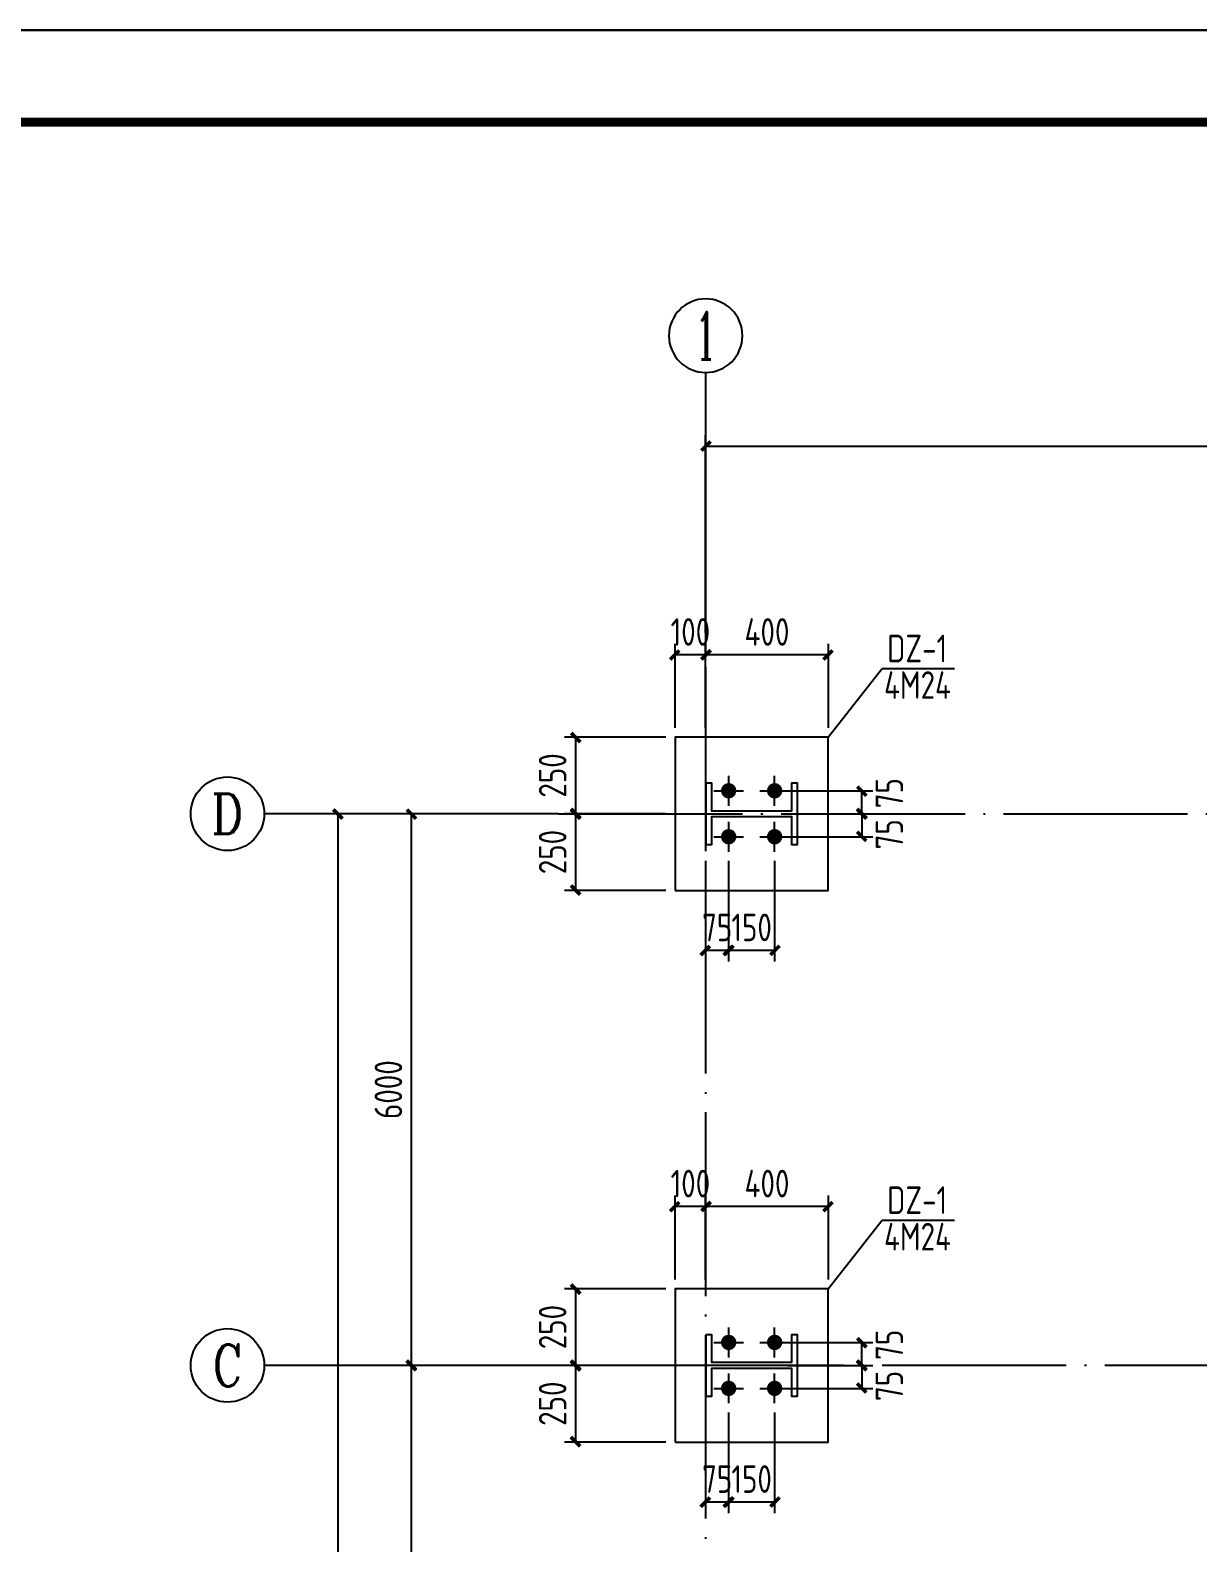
# Model space of a CAD drawing. Header units: millimetres. Extents: x 865974 to 875117, y 41124 to 44891.
# Drawn here: x 868229.3 to 868356.3, y 41553.1 to 41717.6 of the extents above; entities that cross this region are included whole.
import ezdxf
from ezdxf.enums import TextEntityAlignment as Align

# ---------------------------------------------------------------- set-up
doc = ezdxf.new("R2010")
doc.units = ezdxf.units.MM
doc.header["$LTSCALE"] = 1000
doc.header["$MEASUREMENT"] = 0
doc.linetypes.add('DOTE', pattern=[2.42, 2, -0.2, 0.02, -0.2])
for name, color, linetype in [('AXIS', 3, 'Continuous'), ('AXIS_TEXT', 7, 'Continuous'), ('DIM', 7, 'Continuous'), ('DOTE', 1, 'DOTE'), ('M_Prof', 2, 'Continuous'), ('柱集中标注', 2, 'Continuous'), ('标注', 7, 'Continuous'), ('檩条', 34, 'Continuous')]:
    doc.layers.add(name, color=color, linetype=linetype)
doc.styles.add('_TCH_AXIS', font='COMPLEX', dxfattribs={"bigfont": 'GBCBIG'})
doc.styles.add('COMPLEX', font='COMPLEX')
doc.styles.add('GBHZ', font='gbenor.shx', dxfattribs={"width": 0.9, "bigfont": 'gbcbig.shx'})
doc.dimstyles.new('Y100', dxfattribs={"dimscale": 0, "dimtxt": 3, "dimasz": 0.01, "dimexe": 1.2, "dimexo": 2, "dimgap": 1, "dimtad": 1, "dimdec": 0, "dimlfac": 100, "dimzin": 0, "dimdsep": 46, "dimtxsty": 'GBHZ', "dimblk": 'DX', "dimcen": 0.09, "dimdle": 1, "dimclrd": 7, "dimclre": 7, "dimclrt": 7, "dimadec": 0, "dimazin": 0, "dimtfac": 1, "dimtdec": 0, "dimtix": 1, "dimtmove": 2, "dimatfit": 3, "dimldrblk": 'DX', "dimfxl": 0, "dimtolj": 1, "dimtzin": 0, "dimarcsym": 0})
doc.dimstyles.new('Y30', dxfattribs={"dimscale": 0, "dimtxt": 3, "dimasz": 0.01, "dimexe": 1.2, "dimexo": 1, "dimgap": 1, "dimtad": 1, "dimdec": 0, "dimlfac": 30, "dimzin": 0, "dimdsep": 46, "dimtxsty": 'GBHZ', "dimblk1": 'DX', "dimblk2": 'DX', "dimsah": 1, "dimcen": 0.09, "dimdle": 1, "dimadec": 0, "dimazin": 0, "dimtfac": 1, "dimtdec": 0, "dimtix": 1, "dimtmove": 2, "dimatfit": 3, "dimldrblk": 'DX', "dimfxl": 0, "dimtolj": 1, "dimtzin": 0, "dimarcsym": 0})

# ---------------------------------------------------------------- blocks, each defined once
blk = doc.blocks.new('_AXISO')
blk.add_circle((0, 0), 0.5)
at = {"layer": 'AXIS_TEXT', "style": 'COMPLEX', "width": 1.041667}
blk.add_attdef('A', text='', height=0.56, dxfattribs=at).set_placement((-0.25, -0.28), (0.25, -0.28), align=Align.FIT)
blk = doc.blocks.new('DX')
at = {"color": 0, "linetype": 'ByBlock', "const_width": 40}
blk.add_lwpolyline([(-54, -51), (46, 49)], dxfattribs=at)
blk = doc.blocks.new('*D597')
at = {"layer": 'Defpoints', "color": 0, "transparency": 16777216}
for p in [(868270.78, 41572.38), (868286.78, 41572.38), (868286.78, 41512.38)]:
    blk.add_point(p, dxfattribs=at)
at = {"layer": '标注', "color": 7, "lineweight": -2, "transparency": 16777216}
for p, q in [((868284.78, 41572.38), (868269.58, 41572.38)), ((868270.78, 41512.39), (868270.78, 41572.37)), ((868284.78, 41512.38), (868269.58, 41512.38))]:
    blk.add_line(p, q, dxfattribs=at)
at = {"layer": '标注', "color": 7, "lineweight": -2, "transparency": 16777216, "xscale": 0.01, "yscale": 0.01, "zscale": 0.01}
for p, rotation in [((868270.78, 41572.38), 90), ((868270.78, 41512.38), 270)]:
    blk.add_blockref('DX', p, dxfattribs=dict(at, rotation=rotation))
at = {"layer": '标注', "color": 7, "transparency": 16777216, "insert": (868268.28, 41542.38), "char_height": 3, "attachment_point": 5, "rotation": 90, "style": 'GBHZ'}
blk.add_mtext('\\A1;6000', dxfattribs=at)
blk = doc.blocks.new('*D598')
at = {"layer": 'Defpoints', "color": 0, "transparency": 16777216}
for p in [(868270.78, 41632.38), (868286.78, 41632.38), (868286.78, 41572.38)]:
    blk.add_point(p, dxfattribs=at)
at = {"layer": '标注', "color": 7, "lineweight": -2, "transparency": 16777216}
for p, q in [((868284.78, 41632.38), (868269.58, 41632.38)), ((868270.78, 41572.39), (868270.78, 41632.37)), ((868284.78, 41572.38), (868269.58, 41572.38))]:
    blk.add_line(p, q, dxfattribs=at)
at = {"layer": '标注', "color": 7, "lineweight": -2, "transparency": 16777216, "xscale": 0.01, "yscale": 0.01, "zscale": 0.01}
for p, rotation in [((868270.78, 41632.38), 90), ((868270.78, 41572.38), 270)]:
    blk.add_blockref('DX', p, dxfattribs=dict(at, rotation=rotation))
at = {"layer": '标注', "color": 7, "transparency": 16777216, "insert": (868268.28, 41602.38), "char_height": 3, "attachment_point": 5, "rotation": 90, "style": 'GBHZ'}
blk.add_mtext('\\A1;6000', dxfattribs=at)
blk = doc.blocks.new('*D599')
at = {"layer": 'Defpoints', "color": 0, "transparency": 16777216}
for p in [(868286.78, 41632.38), (868262.78, 41452.38), (868286.78, 41452.38)]:
    blk.add_point(p, dxfattribs=at)
at = {"layer": '标注', "color": 7, "lineweight": -2, "transparency": 16777216}
for p, q in [((868284.78, 41632.38), (868261.58, 41632.38)), ((868262.78, 41632.37), (868262.78, 41452.39)), ((868284.78, 41452.38), (868261.58, 41452.38))]:
    blk.add_line(p, q, dxfattribs=at)
at = {"layer": '标注', "color": 7, "lineweight": -2, "transparency": 16777216, "xscale": 0.01, "yscale": 0.01, "zscale": 0.01}
for p, rotation in [((868262.78, 41632.38), 90), ((868262.78, 41452.38), 270)]:
    blk.add_blockref('DX', p, dxfattribs=dict(at, rotation=rotation))
at = {"layer": '标注', "color": 7, "transparency": 16777216, "insert": (868260.28, 41542.38), "char_height": 3, "attachment_point": 5, "rotation": 90, "style": 'GBHZ'}
blk.add_mtext('\\A1;18000', dxfattribs=at)
blk = doc.blocks.new('*D605')
at = {"layer": 'Defpoints', "color": 0, "transparency": 16777216}
for p in [(868422.78, 41672.38), (868302.78, 41650.05), (868422.78, 41650.05)]:
    blk.add_point(p, dxfattribs=at)
at = {"layer": '标注', "color": 7, "lineweight": -2, "transparency": 16777216}
for p, q in [((868302.78, 41652.05), (868302.78, 41673.58)), ((868302.79, 41672.38), (868422.77, 41672.38)), ((868422.78, 41652.05), (868422.78, 41673.58))]:
    blk.add_line(p, q, dxfattribs=at)
at = {"layer": '标注', "color": 7, "lineweight": -2, "transparency": 16777216, "xscale": 0.01, "yscale": 0.01, "zscale": 0.01, "rotation": 180}
blk.add_blockref('DX', (868302.78, 41672.38), dxfattribs=at)
at = {"layer": '标注', "color": 7, "lineweight": -2, "transparency": 16777216, "xscale": 0.01, "yscale": 0.01, "zscale": 0.01}
blk.add_blockref('DX', (868422.78, 41672.38), dxfattribs=at)
at = {"layer": '标注', "color": 7, "transparency": 16777216, "insert": (868362.78, 41674.88), "char_height": 3, "attachment_point": 5, "style": 'GBHZ'}
blk.add_mtext('\\A1;12000', dxfattribs=at)
blk = doc.blocks.new('*D663')
at = {"layer": 'Defpoints', "color": 0, "transparency": 16777216}
for p in [(868302.78, 41589.66), (868302.78, 41580.72), (868316.12, 41580.72)]:
    blk.add_point(p, dxfattribs=at)
at = {"layer": 'DIM', "color": 0, "lineweight": -2, "transparency": 16777216}
for p, q in [((868302.78, 41581.72), (868302.78, 41590.86)), ((868316.12, 41581.72), (868316.12, 41590.86)), ((868316.11, 41589.66), (868302.79, 41589.66))]:
    blk.add_line(p, q, dxfattribs=at)
at = {"layer": 'DIM', "color": 0, "lineweight": -2, "transparency": 16777216, "xscale": 0.01, "yscale": 0.01, "zscale": 0.01, "rotation": 180}
blk.add_blockref('DX', (868302.78, 41589.66), dxfattribs=at)
at = {"layer": 'DIM', "color": 0, "lineweight": -2, "transparency": 16777216, "xscale": 0.01, "yscale": 0.01, "zscale": 0.01}
blk.add_blockref('DX', (868316.12, 41589.66), dxfattribs=at)
at = {"layer": 'DIM', "color": 0, "transparency": 16777216, "insert": (868309.45, 41592.16), "char_height": 3, "attachment_point": 5, "style": 'GBHZ'}
blk.add_mtext('\\A1;400', dxfattribs=at)
blk = doc.blocks.new('*D664')
at = {"layer": 'Defpoints', "color": 0, "transparency": 16777216}
for p in [(868299.45, 41589.66), (868299.45, 41580.72), (868302.78, 41580.72)]:
    blk.add_point(p, dxfattribs=at)
at = {"layer": 'DIM', "color": 0, "lineweight": -2, "transparency": 16777216}
for p, q in [((868299.45, 41581.72), (868299.45, 41590.86)), ((868302.78, 41581.72), (868302.78, 41590.86)), ((868299.44, 41589.66), (868299.43, 41589.66)), ((868302.78, 41589.66), (868299.45, 41589.66)), ((868302.79, 41589.66), (868302.8, 41589.66))]:
    blk.add_line(p, q, dxfattribs=at)
at = {"layer": 'DIM', "color": 0, "lineweight": -2, "transparency": 16777216, "xscale": 0.01, "yscale": 0.01, "zscale": 0.01}
blk.add_blockref('DX', (868299.45, 41589.66), dxfattribs=at)
at = {"layer": 'DIM', "color": 0, "lineweight": -2, "transparency": 16777216, "xscale": 0.01, "yscale": 0.01, "zscale": 0.01, "rotation": 180}
blk.add_blockref('DX', (868302.78, 41589.66), dxfattribs=at)
at = {"layer": 'DIM', "color": 0, "transparency": 16777216, "insert": (868301.12, 41592.16), "char_height": 3, "attachment_point": 5, "style": 'GBHZ'}
blk.add_mtext('\\A1;100', dxfattribs=at)
blk = doc.blocks.new('*D665')
at = {"layer": 'Defpoints', "color": 0, "transparency": 16777216}
for p in [(868299.45, 41580.72), (868288.64, 41572.38), (868299.45, 41572.38)]:
    blk.add_point(p, dxfattribs=at)
at = {"layer": 'DIM', "color": 0, "lineweight": -2, "transparency": 16777216}
for p, q in [((868298.45, 41580.72), (868287.44, 41580.72)), ((868288.64, 41580.71), (868288.64, 41572.39)), ((868298.45, 41572.38), (868287.44, 41572.38))]:
    blk.add_line(p, q, dxfattribs=at)
at = {"layer": 'DIM', "color": 0, "lineweight": -2, "transparency": 16777216, "xscale": 0.01, "yscale": 0.01, "zscale": 0.01}
for p, rotation in [((868288.64, 41580.72), 90), ((868288.64, 41572.38), 270)]:
    blk.add_blockref('DX', p, dxfattribs=dict(at, rotation=rotation))
at = {"layer": 'DIM', "color": 0, "transparency": 16777216, "insert": (868286.14, 41576.55), "char_height": 3, "attachment_point": 5, "rotation": 90, "style": 'GBHZ'}
blk.add_mtext('\\A1;250', dxfattribs=at)
blk = doc.blocks.new('*D666')
at = {"layer": 'Defpoints', "color": 0, "transparency": 16777216}
for p in [(868299.45, 41572.38), (868288.64, 41564.05), (868299.45, 41564.05)]:
    blk.add_point(p, dxfattribs=at)
at = {"layer": 'DIM', "color": 0, "lineweight": -2, "transparency": 16777216}
for p, q in [((868298.45, 41572.38), (868287.44, 41572.38)), ((868288.64, 41572.37), (868288.64, 41564.06)), ((868298.45, 41564.05), (868287.44, 41564.05))]:
    blk.add_line(p, q, dxfattribs=at)
at = {"layer": 'DIM', "color": 0, "lineweight": -2, "transparency": 16777216, "xscale": 0.01, "yscale": 0.01, "zscale": 0.01}
for p, rotation in [((868288.64, 41572.38), 90), ((868288.64, 41564.05), 270)]:
    blk.add_blockref('DX', p, dxfattribs=dict(at, rotation=rotation))
at = {"layer": 'DIM', "color": 0, "transparency": 16777216, "insert": (868286.14, 41568.22), "char_height": 3, "attachment_point": 5, "rotation": 90, "style": 'GBHZ'}
blk.add_mtext('\\A1;250', dxfattribs=at)
blk = doc.blocks.new('*D667')
at = {"layer": 'Defpoints', "color": 0, "transparency": 16777216}
for p in [(868310.72, 41574.88), (868319.76, 41574.88), (868310.72, 41572.38)]:
    blk.add_point(p, dxfattribs=at)
at = {"layer": 'DIM', "color": 0, "lineweight": -2, "transparency": 16777216}
for p, q in [((868311.72, 41574.88), (868320.96, 41574.88)), ((868319.76, 41572.39), (868319.76, 41574.87)), ((868311.72, 41572.38), (868320.96, 41572.38))]:
    blk.add_line(p, q, dxfattribs=at)
at = {"layer": 'DIM', "color": 0, "lineweight": -2, "transparency": 16777216, "xscale": 0.01, "yscale": 0.01, "zscale": 0.01}
for p, rotation in [((868319.76, 41574.88), 90), ((868319.76, 41572.38), 270)]:
    blk.add_blockref('DX', p, dxfattribs=dict(at, rotation=rotation))
at = {"layer": 'DIM', "color": 0, "transparency": 16777216, "insert": (868322.75, 41574.62), "char_height": 3, "attachment_point": 5, "rotation": 90, "style": 'GBHZ'}
blk.add_mtext('\\A1;75', dxfattribs=at)
blk = doc.blocks.new('*D668')
at = {"layer": 'Defpoints', "color": 0, "transparency": 16777216}
for p in [(868310.72, 41572.38), (868310.72, 41569.88), (868319.76, 41569.88)]:
    blk.add_point(p, dxfattribs=at)
at = {"layer": 'DIM', "color": 0, "lineweight": -2, "transparency": 16777216}
for p, q in [((868311.72, 41572.38), (868320.96, 41572.38)), ((868319.76, 41572.37), (868319.76, 41569.89)), ((868311.72, 41569.88), (868320.96, 41569.88))]:
    blk.add_line(p, q, dxfattribs=at)
at = {"layer": 'DIM', "color": 0, "lineweight": -2, "transparency": 16777216, "xscale": 0.01, "yscale": 0.01, "zscale": 0.01}
for p, rotation in [((868319.76, 41572.38), 90), ((868319.76, 41569.88), 270)]:
    blk.add_blockref('DX', p, dxfattribs=dict(at, rotation=rotation))
at = {"layer": 'DIM', "color": 0, "transparency": 16777216, "insert": (868322.75, 41570.15), "char_height": 3, "attachment_point": 5, "rotation": 90, "style": 'GBHZ'}
blk.add_mtext('\\A1;75', dxfattribs=at)
blk = doc.blocks.new('*D669')
at = {"layer": 'Defpoints', "color": 0, "transparency": 16777216}
for p in [(868305.28, 41568.26), (868310.28, 41568.26), (868305.28, 41557.52)]:
    blk.add_point(p, dxfattribs=at)
at = {"layer": '标注', "color": 0, "lineweight": -2, "transparency": 16777216}
for p, q in [((868305.28, 41567.26), (868305.28, 41556.32)), ((868310.28, 41567.26), (868310.28, 41556.32)), ((868305.27, 41557.52), (868305.26, 41557.52)), ((868310.28, 41557.52), (868305.28, 41557.52)), ((868310.29, 41557.52), (868310.3, 41557.52))]:
    blk.add_line(p, q, dxfattribs=at)
at = {"layer": '标注', "color": 0, "lineweight": -2, "transparency": 16777216, "xscale": 0.01, "yscale": 0.01, "zscale": 0.01}
blk.add_blockref('DX', (868305.28, 41557.52), dxfattribs=at)
at = {"layer": '标注', "color": 0, "lineweight": -2, "transparency": 16777216, "xscale": 0.01, "yscale": 0.01, "zscale": 0.01, "rotation": 180}
blk.add_blockref('DX', (868310.28, 41557.52), dxfattribs=at)
at = {"layer": '标注', "color": 0, "transparency": 16777216, "insert": (868307.78, 41560.02), "char_height": 3, "attachment_point": 5, "style": 'GBHZ'}
blk.add_mtext('\\A1;150', dxfattribs=at)
blk = doc.blocks.new('*D670')
at = {"layer": 'Defpoints', "color": 0, "transparency": 16777216}
for p in [(868302.78, 41568.26), (868305.28, 41568.26), (868302.78, 41557.52)]:
    blk.add_point(p, dxfattribs=at)
at = {"layer": '标注', "color": 0, "lineweight": -2, "transparency": 16777216}
for p, q in [((868302.78, 41567.26), (868302.78, 41556.32)), ((868305.28, 41567.26), (868305.28, 41556.32)), ((868302.77, 41557.52), (868302.76, 41557.52)), ((868305.28, 41557.52), (868302.78, 41557.52)), ((868305.29, 41557.52), (868305.3, 41557.52))]:
    blk.add_line(p, q, dxfattribs=at)
at = {"layer": '标注', "color": 0, "lineweight": -2, "transparency": 16777216, "xscale": 0.01, "yscale": 0.01, "zscale": 0.01}
blk.add_blockref('DX', (868302.78, 41557.52), dxfattribs=at)
at = {"layer": '标注', "color": 0, "lineweight": -2, "transparency": 16777216, "xscale": 0.01, "yscale": 0.01, "zscale": 0.01, "rotation": 180}
blk.add_blockref('DX', (868305.28, 41557.52), dxfattribs=at)
at = {"layer": '标注', "color": 0, "transparency": 16777216, "insert": (868304.03, 41560.02), "char_height": 3, "attachment_point": 5, "style": 'GBHZ'}
blk.add_mtext('\\A1;75', dxfattribs=at)
blk = doc.blocks.new('*D679')
at = {"layer": 'Defpoints', "color": 0, "transparency": 16777216}
for p in [(868302.78, 41649.66), (868302.78, 41640.72), (868316.12, 41640.72)]:
    blk.add_point(p, dxfattribs=at)
at = {"layer": 'DIM', "color": 0, "lineweight": -2, "transparency": 16777216}
for p, q in [((868302.78, 41641.72), (868302.78, 41650.86)), ((868316.12, 41641.72), (868316.12, 41650.86)), ((868316.11, 41649.66), (868302.79, 41649.66))]:
    blk.add_line(p, q, dxfattribs=at)
at = {"layer": 'DIM', "color": 0, "lineweight": -2, "transparency": 16777216, "xscale": 0.01, "yscale": 0.01, "zscale": 0.01, "rotation": 180}
blk.add_blockref('DX', (868302.78, 41649.66), dxfattribs=at)
at = {"layer": 'DIM', "color": 0, "lineweight": -2, "transparency": 16777216, "xscale": 0.01, "yscale": 0.01, "zscale": 0.01}
blk.add_blockref('DX', (868316.12, 41649.66), dxfattribs=at)
at = {"layer": 'DIM', "color": 0, "transparency": 16777216, "insert": (868309.45, 41652.16), "char_height": 3, "attachment_point": 5, "style": 'GBHZ'}
blk.add_mtext('\\A1;400', dxfattribs=at)
blk = doc.blocks.new('*D680')
at = {"layer": 'Defpoints', "color": 0, "transparency": 16777216}
for p in [(868299.45, 41649.66), (868299.45, 41640.72), (868302.78, 41640.72)]:
    blk.add_point(p, dxfattribs=at)
at = {"layer": 'DIM', "color": 0, "lineweight": -2, "transparency": 16777216}
for p, q in [((868299.45, 41641.72), (868299.45, 41650.86)), ((868302.78, 41641.72), (868302.78, 41650.86)), ((868299.44, 41649.66), (868299.43, 41649.66)), ((868302.78, 41649.66), (868299.45, 41649.66)), ((868302.79, 41649.66), (868302.8, 41649.66))]:
    blk.add_line(p, q, dxfattribs=at)
at = {"layer": 'DIM', "color": 0, "lineweight": -2, "transparency": 16777216, "xscale": 0.01, "yscale": 0.01, "zscale": 0.01}
blk.add_blockref('DX', (868299.45, 41649.66), dxfattribs=at)
at = {"layer": 'DIM', "color": 0, "lineweight": -2, "transparency": 16777216, "xscale": 0.01, "yscale": 0.01, "zscale": 0.01, "rotation": 180}
blk.add_blockref('DX', (868302.78, 41649.66), dxfattribs=at)
at = {"layer": 'DIM', "color": 0, "transparency": 16777216, "insert": (868301.12, 41652.16), "char_height": 3, "attachment_point": 5, "style": 'GBHZ'}
blk.add_mtext('\\A1;100', dxfattribs=at)
blk = doc.blocks.new('*D681')
at = {"layer": 'Defpoints', "color": 0, "transparency": 16777216}
for p in [(868299.45, 41640.72), (868288.64, 41632.38), (868299.45, 41632.38)]:
    blk.add_point(p, dxfattribs=at)
at = {"layer": 'DIM', "color": 0, "lineweight": -2, "transparency": 16777216}
for p, q in [((868298.45, 41640.72), (868287.44, 41640.72)), ((868288.64, 41640.71), (868288.64, 41632.39)), ((868298.45, 41632.38), (868287.44, 41632.38))]:
    blk.add_line(p, q, dxfattribs=at)
at = {"layer": 'DIM', "color": 0, "lineweight": -2, "transparency": 16777216, "xscale": 0.01, "yscale": 0.01, "zscale": 0.01}
for p, rotation in [((868288.64, 41640.72), 90), ((868288.64, 41632.38), 270)]:
    blk.add_blockref('DX', p, dxfattribs=dict(at, rotation=rotation))
at = {"layer": 'DIM', "color": 0, "transparency": 16777216, "insert": (868286.14, 41636.55), "char_height": 3, "attachment_point": 5, "rotation": 90, "style": 'GBHZ'}
blk.add_mtext('\\A1;250', dxfattribs=at)
blk = doc.blocks.new('*D682')
at = {"layer": 'Defpoints', "color": 0, "transparency": 16777216}
for p in [(868299.45, 41632.38), (868288.64, 41624.05), (868299.45, 41624.05)]:
    blk.add_point(p, dxfattribs=at)
at = {"layer": 'DIM', "color": 0, "lineweight": -2, "transparency": 16777216}
for p, q in [((868298.45, 41632.38), (868287.44, 41632.38)), ((868288.64, 41632.37), (868288.64, 41624.06)), ((868298.45, 41624.05), (868287.44, 41624.05))]:
    blk.add_line(p, q, dxfattribs=at)
at = {"layer": 'DIM', "color": 0, "lineweight": -2, "transparency": 16777216, "xscale": 0.01, "yscale": 0.01, "zscale": 0.01}
for p, rotation in [((868288.64, 41632.38), 90), ((868288.64, 41624.05), 270)]:
    blk.add_blockref('DX', p, dxfattribs=dict(at, rotation=rotation))
at = {"layer": 'DIM', "color": 0, "transparency": 16777216, "insert": (868286.14, 41628.22), "char_height": 3, "attachment_point": 5, "rotation": 90, "style": 'GBHZ'}
blk.add_mtext('\\A1;250', dxfattribs=at)
blk = doc.blocks.new('*D683')
at = {"layer": 'Defpoints', "color": 0, "transparency": 16777216}
for p in [(868310.72, 41634.88), (868319.76, 41634.88), (868310.72, 41632.38)]:
    blk.add_point(p, dxfattribs=at)
at = {"layer": 'DIM', "color": 0, "lineweight": -2, "transparency": 16777216}
for p, q in [((868311.72, 41634.88), (868320.96, 41634.88)), ((868319.76, 41632.39), (868319.76, 41634.87)), ((868311.72, 41632.38), (868320.96, 41632.38))]:
    blk.add_line(p, q, dxfattribs=at)
at = {"layer": 'DIM', "color": 0, "lineweight": -2, "transparency": 16777216, "xscale": 0.01, "yscale": 0.01, "zscale": 0.01}
for p, rotation in [((868319.76, 41634.88), 90), ((868319.76, 41632.38), 270)]:
    blk.add_blockref('DX', p, dxfattribs=dict(at, rotation=rotation))
at = {"layer": 'DIM', "color": 0, "transparency": 16777216, "insert": (868322.75, 41634.62), "char_height": 3, "attachment_point": 5, "rotation": 90, "style": 'GBHZ'}
blk.add_mtext('\\A1;75', dxfattribs=at)
blk = doc.blocks.new('*D684')
at = {"layer": 'Defpoints', "color": 0, "transparency": 16777216}
for p in [(868310.72, 41632.38), (868310.72, 41629.88), (868319.76, 41629.88)]:
    blk.add_point(p, dxfattribs=at)
at = {"layer": 'DIM', "color": 0, "lineweight": -2, "transparency": 16777216}
for p, q in [((868311.72, 41632.38), (868320.96, 41632.38)), ((868319.76, 41632.37), (868319.76, 41629.89)), ((868311.72, 41629.88), (868320.96, 41629.88))]:
    blk.add_line(p, q, dxfattribs=at)
at = {"layer": 'DIM', "color": 0, "lineweight": -2, "transparency": 16777216, "xscale": 0.01, "yscale": 0.01, "zscale": 0.01}
for p, rotation in [((868319.76, 41632.38), 90), ((868319.76, 41629.88), 270)]:
    blk.add_blockref('DX', p, dxfattribs=dict(at, rotation=rotation))
at = {"layer": 'DIM', "color": 0, "transparency": 16777216, "insert": (868322.75, 41630.15), "char_height": 3, "attachment_point": 5, "rotation": 90, "style": 'GBHZ'}
blk.add_mtext('\\A1;75', dxfattribs=at)
blk = doc.blocks.new('*D685')
at = {"layer": 'Defpoints', "color": 0, "transparency": 16777216}
for p in [(868305.28, 41628.26), (868310.28, 41628.26), (868305.28, 41617.52)]:
    blk.add_point(p, dxfattribs=at)
at = {"layer": '标注', "color": 0, "lineweight": -2, "transparency": 16777216}
for p, q in [((868305.28, 41627.26), (868305.28, 41616.32)), ((868310.28, 41627.26), (868310.28, 41616.32)), ((868305.27, 41617.52), (868305.26, 41617.52)), ((868310.28, 41617.52), (868305.28, 41617.52)), ((868310.29, 41617.52), (868310.3, 41617.52))]:
    blk.add_line(p, q, dxfattribs=at)
at = {"layer": '标注', "color": 0, "lineweight": -2, "transparency": 16777216, "xscale": 0.01, "yscale": 0.01, "zscale": 0.01}
blk.add_blockref('DX', (868305.28, 41617.52), dxfattribs=at)
at = {"layer": '标注', "color": 0, "lineweight": -2, "transparency": 16777216, "xscale": 0.01, "yscale": 0.01, "zscale": 0.01, "rotation": 180}
blk.add_blockref('DX', (868310.28, 41617.52), dxfattribs=at)
at = {"layer": '标注', "color": 0, "transparency": 16777216, "insert": (868307.78, 41620.02), "char_height": 3, "attachment_point": 5, "style": 'GBHZ'}
blk.add_mtext('\\A1;150', dxfattribs=at)
blk = doc.blocks.new('*D686')
at = {"layer": 'Defpoints', "color": 0, "transparency": 16777216}
for p in [(868302.78, 41628.26), (868305.28, 41628.26), (868302.78, 41617.52)]:
    blk.add_point(p, dxfattribs=at)
at = {"layer": '标注', "color": 0, "lineweight": -2, "transparency": 16777216}
for p, q in [((868302.78, 41627.26), (868302.78, 41616.32)), ((868305.28, 41627.26), (868305.28, 41616.32)), ((868302.77, 41617.52), (868302.76, 41617.52)), ((868305.28, 41617.52), (868302.78, 41617.52)), ((868305.29, 41617.52), (868305.3, 41617.52))]:
    blk.add_line(p, q, dxfattribs=at)
at = {"layer": '标注', "color": 0, "lineweight": -2, "transparency": 16777216, "xscale": 0.01, "yscale": 0.01, "zscale": 0.01}
blk.add_blockref('DX', (868302.78, 41617.52), dxfattribs=at)
at = {"layer": '标注', "color": 0, "lineweight": -2, "transparency": 16777216, "xscale": 0.01, "yscale": 0.01, "zscale": 0.01, "rotation": 180}
blk.add_blockref('DX', (868305.28, 41617.52), dxfattribs=at)
at = {"layer": '标注', "color": 0, "transparency": 16777216, "insert": (868304.03, 41620.02), "char_height": 3, "attachment_point": 5, "style": 'GBHZ'}
blk.add_mtext('\\A1;75', dxfattribs=at)

msp = doc.modelspace()

# ---------------------------------------------------------------- linework, layer by layer
at = {"color": 0}
for p, q in [((868675.584, 41717.604), (867834.584, 41717.604)), ((867834.584, 41717.604), (868675.584, 41717.604))]:
    msp.add_line(p, q, dxfattribs=at)
for p, q in [((868305.282, 41633.259), (868305.282, 41636.509)), ((868310.282, 41633.259), (868310.282, 41636.509)), ((868303.657, 41634.884), (868306.907, 41634.884)), ((868308.657, 41634.884), (868311.907, 41634.884)), ((868305.282, 41628.259), (868305.282, 41631.509)), ((868310.282, 41628.259), (868310.282, 41631.509)), ((868303.657, 41629.884), (868306.907, 41629.884)), ((868308.657, 41629.884), (868311.907, 41629.884)), ((868305.282, 41573.259), (868305.282, 41576.509)), ((868310.282, 41573.259), (868310.282, 41576.509)), ((868303.657, 41574.884), (868306.907, 41574.884)), ((868308.657, 41574.884), (868311.907, 41574.884)), ((868305.282, 41568.259), (868305.282, 41571.509)), ((868310.282, 41568.259), (868310.282, 41571.509)), ((868303.657, 41569.884), (868306.907, 41569.884)), ((868308.657, 41569.884), (868311.907, 41569.884))]:
    msp.add_line(p, q)
at = {"color": 0, "const_width": 1}
msp.add_lwpolyline([(868665.584, 41133.604), (867859.584, 41133.604), (867859.584, 41707.604), (868665.584, 41707.604)], close=True, dxfattribs=at)
for points in [[(868299.449, 41624.05), (868316.116, 41624.05), (868316.116, 41640.717), (868299.449, 41640.717)], [(868299.449, 41564.05), (868316.116, 41564.05), (868316.116, 41580.717), (868299.449, 41580.717)]]:
    msp.add_lwpolyline(points, close=True)
at = {"layer": 'AXIS', "color": 0}
for p, q in [((868302.782, 41650.05), (868302.782, 41680.384)), ((868286.782, 41632.384), (868254.782, 41632.384)), ((868286.782, 41572.384), (868254.782, 41572.384))]:
    msp.add_line(p, q, dxfattribs=at)
at = {"layer": 'DIM', "const_width": 0.833}
for points in [[(868305.282, 41635.3, 1), (868305.282, 41634.467, 1)], [(868310.282, 41635.3, 1), (868310.282, 41634.467, 1)], [(868305.282, 41630.3, 1), (868305.282, 41629.467, 1)], [(868310.282, 41630.3, 1), (868310.282, 41629.467, 1)], [(868305.282, 41575.3, 1), (868305.282, 41574.467, 1)], [(868310.282, 41575.3, 1), (868310.282, 41574.467, 1)], [(868305.282, 41570.3, 1), (868305.282, 41569.467, 1)], [(868310.282, 41570.3, 1), (868310.282, 41569.467, 1)]]:
    msp.add_lwpolyline(points, format="xyb", close=True, dxfattribs=at)
at = {"layer": 'DOTE', "linetype": 'DOTE', "ltscale": 0.01}
for p, q in [((868302.782, 41434.717), (868302.782, 41650.05)), ((868286.782, 41632.384), (868438.782, 41632.384)), ((868438.782, 41572.384), (868286.782, 41572.384))]:
    msp.add_line(p, q, dxfattribs=at)
at = {"layer": 'M_Prof'}
for points in [[(868302.782, 41635.717), (868302.782, 41629.05), (868303.449, 41629.05), (868303.449, 41632.084), (868312.116, 41632.084), (868312.116, 41629.05), (868312.782, 41629.05), (868312.782, 41635.717), (868312.116, 41635.717), (868312.116, 41632.684), (868303.449, 41632.684), (868303.449, 41635.717)], [(868302.782, 41575.717), (868302.782, 41569.05), (868303.449, 41569.05), (868303.449, 41572.084), (868312.116, 41572.084), (868312.116, 41569.05), (868312.782, 41569.05), (868312.782, 41575.717), (868312.116, 41575.717), (868312.116, 41572.684), (868303.449, 41572.684), (868303.449, 41575.717)]]:
    msp.add_lwpolyline(points, close=True, dxfattribs=at)
at = {"layer": '檩条'}
for p, q in [((868316.116, 41640.717), (868321.939, 41648.136)), ((868329.836, 41648.136), (868321.939, 41648.136)), ((868316.116, 41580.717), (868321.939, 41588.136)), ((868329.836, 41588.136), (868321.939, 41588.136))]:
    msp.add_line(p, q, dxfattribs=at)

# ---------------------------------------------------------------- block references
at = {"layer": 'AXIS', "color": 0}
ref = msp.add_blockref('_AXISO', (868302.782, 41684.384), dxfattribs=dict(at, xscale=-8, yscale=8, zscale=8, rotation=180))
ref.add_attrib('A', '1', dxfattribs={"layer": 'AXIS_TEXT', "color": 0, "height": 5.147, "style": '_TCH_AXIS'}).set_placement((868301.68, 41681.81), (868303.885, 41681.81), align=Align.FIT)
ref = msp.add_blockref('_AXISO', (868250.782, 41632.384), dxfattribs=dict(at, xscale=8, yscale=8, zscale=8))
ref.add_attrib('A', 'D', dxfattribs={"layer": 'AXIS_TEXT', "color": 0, "height": 4.353, "style": '_TCH_AXIS'}).set_placement((868249.021, 41630.207), (868252.544, 41630.207), align=Align.FIT)
ref = msp.add_blockref('_AXISO', (868250.782, 41572.384), dxfattribs=dict(at, xscale=8, yscale=8, zscale=8))
ref.add_attrib('A', 'C', dxfattribs={"layer": 'AXIS_TEXT', "color": 0, "height": 4.557, "style": '_TCH_AXIS'}).set_placement((868249.155, 41570.105), (868252.41, 41570.105), align=Align.FIT)

# ---------------------------------------------------------------- texts
at = {"layer": '柱集中标注', "style": 'GBHZ', "width": 0.9}
for s, p in [('DZ-1', (868322.52, 41648.857)), ('4M24', (868322.18, 41644.886)), ('DZ-1', (868322.52, 41588.857)), ('4M24', (868322.18, 41584.886))]:
    msp.add_text(s, height=3, dxfattribs=at).set_placement(p)

# ---------------------------------------------------------------- dimensions: what is measured, and where the dimension line sits
at = {"layer": 'DIM'}
for base, p1, p2, angle, picture, middle in [((868299.449, 41649.662), (868302.782, 41640.717), (868299.449, 41640.717), 180, '*D680', (868301.116, 41652.162)), ((868302.782, 41649.662), (868316.116, 41640.717), (868302.782, 41640.717), 180, '*D679', (868309.449, 41652.162)), ((868288.642, 41632.384), (868299.449, 41640.717), (868299.449, 41632.384), 270, '*D681', (868286.142, 41636.55)), ((868288.642, 41624.05), (868299.449, 41632.384), (868299.449, 41624.05), 270, '*D682', (868286.142, 41628.217)), ((868299.449, 41589.662), (868302.782, 41580.717), (868299.449, 41580.717), 180, '*D664', (868301.116, 41592.162)), ((868302.782, 41589.662), (868316.116, 41580.717), (868302.782, 41580.717), 180, '*D663', (868309.449, 41592.162)), ((868288.642, 41572.384), (868299.449, 41580.717), (868299.449, 41572.384), 270, '*D665', (868286.142, 41576.55)), ((868288.642, 41564.05), (868299.449, 41572.384), (868299.449, 41564.05), 270, '*D666', (868286.142, 41568.217))]:
    dim = msp.add_linear_dim(base=base, p1=p1, p2=p2, angle=angle, dimstyle='Y30', override={"dimscale": 1}, dxfattribs=at)
    dim.commit()
    dim.dimension.update_dxf_attribs({"geometry": picture, "text_midpoint": middle})
for base, p1, p2, angle, picture, middle in [((868319.76, 41634.884), (868310.717, 41632.384), (868310.717, 41634.884), 270, '*D683', (868322.754, 41634.622)), ((868319.76, 41629.884), (868310.717, 41632.384), (868310.717, 41629.884), 90, '*D684', (868322.754, 41630.146)), ((868319.76, 41574.884), (868310.717, 41572.384), (868310.717, 41574.884), 270, '*D667', (868322.754, 41574.622)), ((868319.76, 41569.884), (868310.717, 41572.384), (868310.717, 41569.884), 90, '*D668', (868322.754, 41570.146))]:
    dim = msp.add_linear_dim(base=base, p1=p1, p2=p2, angle=angle, dimstyle='Y30', override={"dimscale": 1}, dxfattribs=at)
    dim.commit()
    dim.dimension.update_dxf_attribs({"geometry": picture, "text_midpoint": middle, "dimtype": 160})
at = {"layer": '标注'}
for base, p1, p2, dimstyle, override, picture, middle in [((868422.782, 41672.384), (868302.782, 41650.05), (868422.782, 41650.05), 'Y100', {"dimscale": 1, "dimfxl": 150}, '*D605', (868362.782, 41674.884)), ((868302.782, 41617.523), (868305.282, 41628.259), (868302.782, 41628.259), 'Y30', {"dimscale": 1}, '*D686', (868304.032, 41620.023)), ((868305.282, 41617.523), (868310.282, 41628.259), (868305.282, 41628.259), 'Y30', {"dimscale": 1}, '*D685', (868307.782, 41620.023)), ((868302.782, 41557.523), (868305.282, 41568.259), (868302.782, 41568.259), 'Y30', {"dimscale": 1}, '*D670', (868304.032, 41560.023)), ((868305.282, 41557.523), (868310.282, 41568.259), (868305.282, 41568.259), 'Y30', {"dimscale": 1}, '*D669', (868307.782, 41560.023))]:
    dim = msp.add_linear_dim(base=base, p1=p1, p2=p2, dimstyle=dimstyle, override=override, dxfattribs=at)
    dim.commit()
    dim.dimension.update_dxf_attribs({"geometry": picture, "text_midpoint": middle})
for base, p1, p2, picture, middle in [((868262.782, 41452.384), (868286.782, 41632.384), (868286.782, 41452.384), '*D599', (868260.282, 41542.384)), ((868270.782, 41632.384), (868286.782, 41572.384), (868286.782, 41632.384), '*D598', (868268.282, 41602.384)), ((868270.782, 41572.384), (868286.782, 41512.384), (868286.782, 41572.384), '*D597', (868268.282, 41542.384))]:
    dim = msp.add_linear_dim(base=base, p1=p1, p2=p2, angle=90, dimstyle='Y100', override={"dimscale": 1, "dimfxl": 150}, dxfattribs=at)
    dim.commit()
    dim.dimension.update_dxf_attribs({"geometry": picture, "text_midpoint": middle})

doc.saveas('drawing.dxf')
